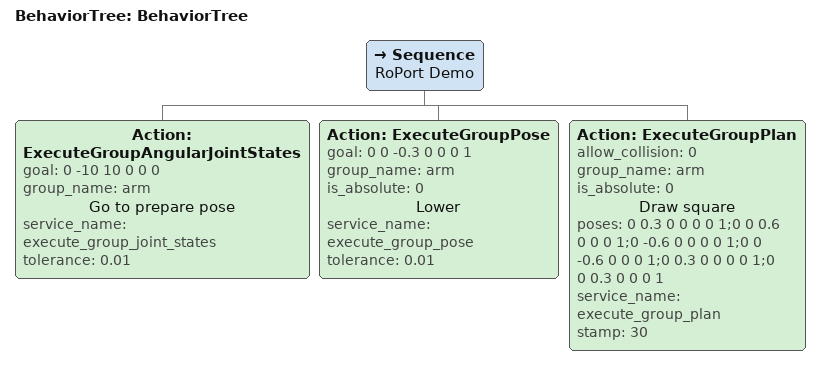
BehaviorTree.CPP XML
<?xml version="1.0"?>
<root main_tree_to_execute="BehaviorTree">
    <BehaviorTree ID="BehaviorTree">
        <Sequence name="RoPort Demo">
            <Action ID="ExecuteGroupAngularJointStates" goal="0 -10 10 0 0 0" group_name="arm" name="Go to prepare pose" service_name="execute_group_joint_states" tolerance="0.01"/>
            <Action ID="ExecuteGroupPose" goal="0 0 -0.3 0 0 0 1" group_name="arm" is_absolute="0" name="Lower" service_name="execute_group_pose" tolerance="0.01"/>
            <Action ID="ExecuteGroupPlan" allow_collision="0" group_name="arm" is_absolute="0" name="Draw square" poses="0 0.3 0 0 0 0 1;0 0 0.6 0 0 0 1;0 -0.6 0 0 0 0 1;0 0 -0.6 0 0 0 1;0 0.3 0 0 0 0 1;0 0 0.3 0 0 0 1" service_name="execute_group_plan" stamp="30"/>
        </Sequence>
    </BehaviorTree>
</root>
